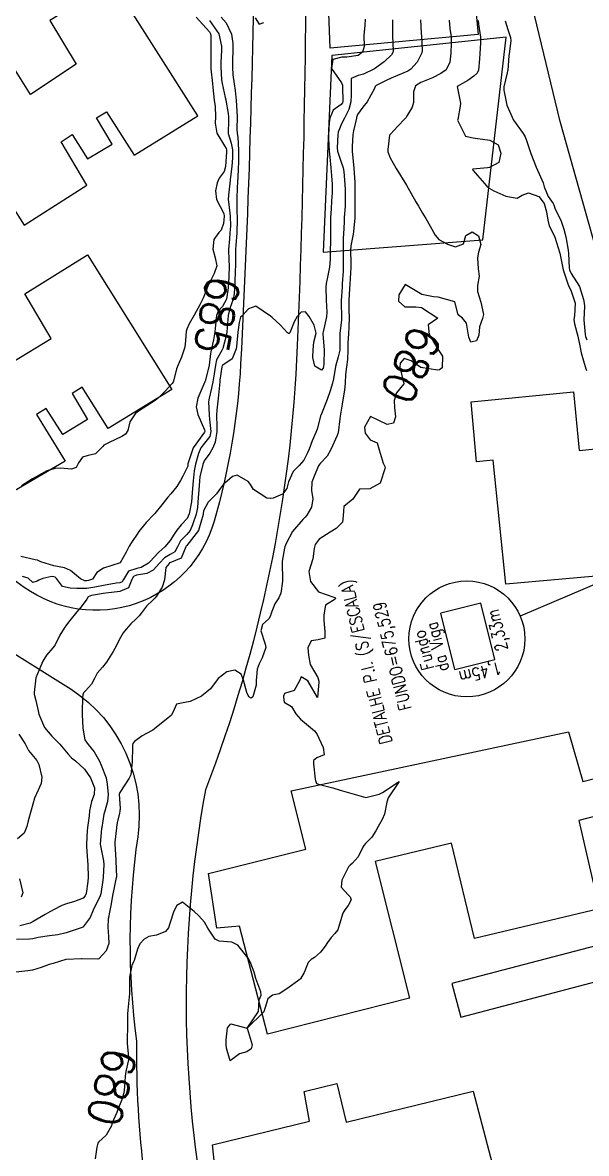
# Model space of a CAD drawing. Header units: metres. Extents: x 292545 to 299085, y 7450245 to 7463078.
# Drawn here: x 296225.9 to 296294, y 7454889.4 to 7455026 of the extents above; entities that cross this region are included whole.
import ezdxf
from ezdxf.enums import TextEntityAlignment as Align

# ---------------------------------------------------------------- set-up
doc = ezdxf.new("R2010")
doc.units = ezdxf.units.M
doc.linetypes.add('CONTINUO', pattern=[0])
doc.linetypes.add('TRACEJADO', pattern=[8.7, 8, -0.7])
for name, color, linetype in [('Cotas', 45, 'Continuous'), ('Curvas de Nivel 1m', 11, 'Continuous'), ('Curvas de Nivel 5m', 15, 'Continuous'), ('Edificações', 30, 'Continuous'), ('TEXTO', 45, 'Continuous'), ('Vias Primárias', 230, 'Continuous')]:
    doc.layers.add(name, color=color, linetype=linetype)
doc.styles.add('ROMANS', font='romans', dxfattribs={"height": 0.2})
doc.styles.add('Style-STANDARD', font='STANDARD.shx')

msp = doc.modelspace()

# ---------------------------------------------------------------- linework, layer by layer
at = {"layer": 'Curvas de Nivel 1m', "flags": 128}
for points, elevation in [([(296273.95, 7455026.31), (296274.05, 7455024.73), (296274.07, 7455024.3), (296274.15, 7455022.6), (296274.1, 7455022.3), (296273.54, 7455021.2), (296272.79, 7455020.32), (296272.56, 7455020.18), (296272.42, 7455020.11), (296271.18, 7455019.57), (296270.41, 7455019.23), (296269.8, 7455018.96), (296268.62, 7455018.37), (296268.5, 7455018.26), (296268.39, 7455018.01), (296267.5, 7455016.38), (296267.01, 7455015.75), (296266.35, 7455014.85), (296266.24, 7455014.51), (296266.21, 7455014.4), (296265.86, 7455012.88), (296265.77, 7455012.41), (296265.7, 7455011.01), (296265.71, 7455010.41), (296265.86, 7455008.83), (296265.91, 7455008.4), (296266.01, 7455006.64), (296266.02, 7455006.4), (296266.03, 7455004.6), (296266.03, 7455004.4), (296266.02, 7455002.59), (296266.01, 7455002.4), (296265.86, 7455000.73), (296265.82, 7455000.4), (296265.55, 7454999.01), (296265.52, 7454998.41), (296265.55, 7454996.99), (296265.55, 7454996.41), (296265.46, 7454995.07), (296265.42, 7454994.41), (296265.35, 7454993.15), (296265.32, 7454992.41), (296265.31, 7454991.17), (296265.33, 7454990.41), (296265.3, 7454989.15), (296265.25, 7454988.41), (296265.18, 7454987.25), (296265.18, 7454986.41), (296265.14, 7454985.27), (296265.03, 7454984.41), (296264.92, 7454983.46), (296264.86, 7454982.41), (296264.77, 7454981.59), (296264.57, 7454980.41), (296264.48, 7454979.87), (296264.25, 7454978.42), (296264.21, 7454978.12), (296264, 7454976.42), (296263.98, 7454976.33), (296263.89, 7454976.12), (296263.13, 7454974.43), (296262.67, 7454973.62), (296261.85, 7454972.73), (296261.72, 7454972.57), (296261.66, 7454972.45), (296261.1, 7454971.19), (296260.82, 7454970.46), (296260.8, 7454969.47), (296260.94, 7454968.46), (296260.81, 7454967.43), (296260.22, 7454966.47), (296260.02, 7454966.22), (296259.77, 7454965.96), (296258.5, 7454964.49), (296257.74, 7454963.04), (296257.59, 7454962.65), (296257.54, 7454962.5), (296257.27, 7454960.94), (296257.24, 7454960.5), (296257.29, 7454958.9), (296257.28, 7454958.5), (296257.1, 7454957.07), (296256.86, 7454956.51), (296256.39, 7454955.77), (296255.89, 7454954.52), (296255.83, 7454954.31), (296255.63, 7454953.95), (296254.88, 7454953.27), (296254.67, 7454952.53), (296255.21, 7454950.9), (296255.28, 7454950.52), (296254.84, 7454949.25), (296254.47, 7454948.53), (296254.22, 7454947.87), (296254.13, 7454946.53), (296254.12, 7454945.95), (296253.71, 7454944.55), (296253.51, 7454944.4), (296253.22, 7454944.55), (296252.99, 7454945.08), (296252.59, 7454946.55), (296252.29, 7454947.3), (296251.55, 7454947.77), (296250.58, 7454947.55), (296249.54, 7454946.75), (296249.42, 7454946.59), (296248.6, 7454945.53), (296247.51, 7454944.62), (296246.16, 7454943.98), (296245.51, 7454943.87), (296244.52, 7454943.64), (296244.04, 7454942.65), (296243.87, 7454942.27), (296243.49, 7454941.99), (296241.86, 7454940.68), (296241.64, 7454940.52), (296241.47, 7454940.44), (296240.34, 7454939.82), (296239.45, 7454939.16), (296239.25, 7454938.9), (296239.21, 7454938.71), (296239.21, 7454938.48), (296239.17, 7454936.71), (296238.97, 7454935.14), (296238.8, 7454934.72), (296237.65, 7454933.01), (296237.57, 7454932.74), (296237.72, 7454931.1), (296237.68, 7454930.74), (296237.61, 7454930.48), (296237.33, 7454929.33), (296237.26, 7454928.8), (296237.25, 7454928.74), (296237.06, 7454926.98), (296237.06, 7454926.74), (296237.18, 7454924.85), (296237.19, 7454924.74), (296237.24, 7454922.76), (296237.23, 7454922.74), (296236.88, 7454921.1), (296236.82, 7454920.74), (296236.59, 7454919.36), (296236.44, 7454918.75), (296236.24, 7454917.7), (296236.22, 7454916.75), (296236.31, 7454915.61), (296236.32, 7454914.75), (296236.03, 7454913.87), (296235.14, 7454912.91), (296235.02, 7454912.88), (296233.13, 7454912.9), (296233.03, 7454912.9), (296231.13, 7454912.81), (296229.6, 7454912.35), (296229.13, 7454912.22), (296228.15, 7454911.87), (296227.12, 7454911.52), (296226.54, 7454911.45), (296225.12, 7454911.28)], 681), ([(296270.56, 7455026.28), (296270.58, 7455024.35), (296270.67, 7455022.57), (296270.63, 7455022.35), (296270.44, 7455022.08), (296269.56, 7455021.23), (296268.42, 7455020.37), (296267.06, 7455019.75), (296266.41, 7455019.59), (296265.59, 7455019.22), (296265.57, 7455018.41), (296265.6, 7455017.19), (296265.53, 7455016.41), (296265.3, 7455015.47), (296264.76, 7455014.42), (296264.62, 7455014.14), (296264.33, 7455013.53), (296264.01, 7455012.74), (296263.96, 7455012.42), (296263.9, 7455010.83), (296263.95, 7455010.42), (296264.29, 7455009.36), (296264.61, 7455008.42), (296264.69, 7455007.99), (296264.84, 7455006.41), (296264.87, 7455005.79), (296264.87, 7455004.41), (296264.85, 7455003.78), (296264.75, 7455002.41), (296264.72, 7455001.89), (296264.65, 7455000.42), (296264.63, 7454999.96), (296264.62, 7454998.42), (296264.63, 7454997.93), (296264.63, 7454996.42), (296264.61, 7454995.93), (296264.51, 7454994.42), (296264.49, 7454994.03), (296264.36, 7454992.42), (296264.36, 7454992.14), (296264.43, 7454990.42), (296264.42, 7454990.05), (296264.21, 7454988.42), (296264.2, 7454988.26), (296264.2, 7454986.42), (296264.18, 7454986.25), (296264, 7454985.6), (296263.7, 7454984.42), (296263.46, 7454982.94), (296263.33, 7454982.43), (296263.03, 7454981.51), (296262.67, 7454980.44), (296261.92, 7454978.53), (296261.9, 7454978.47), (296261.89, 7454978.45), (296261.47, 7454976.88), (296261.31, 7454976.46), (296260.88, 7454975.47), (296260.51, 7454974.46), (296260.33, 7454974.01), (296259.86, 7454973.12), (296259.3, 7454972.48), (296258.58, 7454971.76), (296258.03, 7454970.5), (296257.81, 7454969.7), (296257.3, 7454969.01), (296256.19, 7454968.52), (296255.84, 7454968.48), (296255.8, 7454968.48), (296255.4, 7454968.52), (296253.81, 7454969.59), (296253.45, 7454970.17), (296253.15, 7454970.55), (296251.83, 7454971.31), (296251.25, 7454971.16), (296250.6, 7454970.58), (296250.19, 7454970.21), (296249.81, 7454969.73), (296249.34, 7454969.06), (296248.88, 7454968.6), (296248.33, 7454968.07), (296247.78, 7454967), (296247.74, 7454966.64), (296247.74, 7454966.61), (296247.73, 7454966.57), (296247.14, 7454964.62), (296245.73, 7454962.82), (296245.65, 7454962.73), (296245.61, 7454962.64), (296245.07, 7454961.29), (296243.7, 7454960.73), (296243.66, 7454960.71), (296243.62, 7454960.66), (296243.21, 7454960.18), (296243.06, 7454958.67), (296242.78, 7454957.78), (296242.07, 7454956.68), (296241.9, 7454956.45), (296241.66, 7454956.21), (296240.87, 7454955.48), (296240.26, 7454954.7), (296240, 7454954.34), (296239.63, 7454953.95), (296238.98, 7454953.35), (296238.41, 7454952.72), (296238.07, 7454952.26), (296237.59, 7454951.42), (296237.24, 7454950.74), (296236.84, 7454950.01), (296236.07, 7454948.75), (296235.56, 7454948.12), (296234.93, 7454947.39), (296234.61, 7454946.77), (296234.24, 7454946.06), (296233.52, 7454945.27), (296233.29, 7454945.01), (296233.2, 7454944.78), (296233.16, 7454944.43), (296233.11, 7454942.79), (296233.11, 7454942.41), (296233.18, 7454940.78), (296233.45, 7454939.37), (296233.82, 7454938.78), (296234.56, 7454937.89), (296235.19, 7454936.76), (296235.42, 7454936.29), (296236.03, 7454934.75), (296236.15, 7454933.99), (296236.24, 7454932.75), (296236.19, 7454931.92), (296235.85, 7454930.75), (296235.75, 7454930.36), (296235.47, 7454928.76), (296235.45, 7454928.63), (296235.3, 7454926.76), (296235.69, 7454924.76), (296235.72, 7454924.31), (296235.65, 7454922.76), (296235.61, 7454922.4), (296235.37, 7454920.76), (296235.34, 7454920.65), (296235.23, 7454920.39), (296234.67, 7454919.31), (296234.43, 7454918.77), (296234.08, 7454917.88), (296233.24, 7454916.78), (296233.18, 7454916.73), (296233.1, 7454916.7), (296231.18, 7454916.04), (296230.19, 7454915.8), (296229.17, 7454915.7), (296227.8, 7454915.48), (296227.17, 7454915.31), (296226.77, 7454915.27), (296225.17, 7454915.25)], 682), ([(296267.28, 7455026.39), (296267.22, 7455025.65), (296267.12, 7455024.39), (296267.14, 7455023.08), (296266.97, 7455022.39), (296266.44, 7455021.99), (296265.08, 7455021.77), (296264.44, 7455021.79), (296263.36, 7455021.51), (296263.23, 7455020.43), (296264.4, 7455018.69), (296264.53, 7455018.42), (296264.55, 7455018.26), (296264.56, 7455016.42), (296264.52, 7455016.26), (296264.37, 7455016.09), (296263.4, 7455015.39), (296263.02, 7455014.43), (296262.93, 7455013.84), (296262.84, 7455012.43), (296262.84, 7455011.92), (296262.91, 7455010.43), (296263, 7455009.72), (296263.15, 7455008.43), (296263.23, 7455007.46), (296263.29, 7455006.43), (296263.28, 7455005.39), (296263.23, 7455004.43), (296263.16, 7455003.49), (296263.11, 7455002.43), (296263.08, 7455001.33), (296263.08, 7455000.44), (296263.09, 7454999.51), (296263.06, 7454998.44), (296263.04, 7454997.34), (296262.97, 7454996.44), (296262.68, 7454995), (296262.55, 7454994.44), (296262.52, 7454994.03), (296262.56, 7454992.44), (296262.64, 7454991.01), (296262.61, 7454990.44), (296262.2, 7454988.6), (296262.16, 7454988.45), (296262.16, 7454988.33), (296262.32, 7454986.45), (296262.3, 7454984.75), (296262.25, 7454984.45), (296262.19, 7454984.24), (296261.99, 7454983.97), (296261.21, 7454984.46), (296260.97, 7454985.5), (296260.99, 7454986.46), (296261.09, 7454987.39), (296261.34, 7454988.46), (296261.1, 7454989.42), (296260.52, 7454990.47), (296260.07, 7454991.03), (296259.53, 7454991.01), (296259.06, 7454990.48), (296258.71, 7454989.83), (296258.18, 7454988.49), (296258.12, 7454988.41), (296258.04, 7454988.4), (296257.89, 7454988.49), (296257.03, 7454989.48), (296256.06, 7454990.33), (296255.86, 7454990.52), (296254.07, 7454991.73), (296253.21, 7454991.41), (296252.41, 7454990.56), (296252.24, 7454990.38), (296252.05, 7454989.75), (296251.92, 7454988.56), (296251.75, 7454986.84), (296251.71, 7454986.57), (296251.23, 7454985.35), (296250.1, 7454984.59), (296250.03, 7454984.55), (296249.99, 7454984.39), (296249.75, 7454982.8), (296249.73, 7454982.59), (296249.57, 7454980.97), (296249.52, 7454980.59), (296249.36, 7454979.17), (296249.34, 7454978.6), (296249.37, 7454977.13), (296249.37, 7454976.6), (296249.18, 7454975.3), (296248.87, 7454974.6), (296248.51, 7454973.96), (296247.86, 7454973.03), (296247.68, 7454972.61), (296247.33, 7454971.12), (296247.27, 7454970.62), (296247.22, 7454970.03), (296247.12, 7454968.62), (296247.02, 7454967.39), (296246.86, 7454966.62), (296246.44, 7454965.31), (296246.16, 7454964.63), (296245.75, 7454964.14), (296244.98, 7454963.4), (296244.61, 7454962.65), (296244.31, 7454962.07), (296243.72, 7454961.74), (296243.05, 7454961.34), (296242.47, 7454960.68), (296241.69, 7454959.85), (296240.94, 7454959.45), (296239.69, 7454959.22), (296239.32, 7454959.08), (296239.12, 7454958.72), (296238.69, 7454957.71), (296237.67, 7454957.27), (296235.98, 7454957.07), (296235.67, 7454957.02), (296235.44, 7454956.99), (296234.25, 7454956.77), (296233.83, 7454956.61), (296233.66, 7454956.34), (296233, 7454955.43), (296232.46, 7454954.8), (296231.62, 7454953.78), (296231.22, 7454953.22), (296230.93, 7454952.82), (296230.42, 7454952.01), (296229.84, 7454950.83), (296229.75, 7454950.67), (296229.59, 7454950.47), (296228.82, 7454949.59), (296228.37, 7454948.84), (296228.12, 7454948.29), (296227.54, 7454946.85), (296227.31, 7454945.05), (296227.32, 7454944.85), (296227.36, 7454944.7), (296227.51, 7454944.09), (296227.79, 7454942.85), (296227.88, 7454942.45), (296228.57, 7454940.84), (296229.46, 7454939.78), (296230.4, 7454938.82), (296231.43, 7454937.61), (296231.82, 7454937.19), (296232.3, 7454936.8), (296233.41, 7454935.82), (296234.14, 7454934.77), (296234.61, 7454933.54), (296234.57, 7454932.77), (296234.24, 7454931.89), (296234.02, 7454930.77), (296233.95, 7454930.17), (296233.77, 7454928.78), (296233.73, 7454928.37), (296233.63, 7454926.78), (296233.64, 7454926.43), (296233.77, 7454924.78), (296233.79, 7454924.26), (296233.83, 7454922.77), (296233.79, 7454922.23), (296233.59, 7454920.78), (296233.49, 7454920.51), (296233.22, 7454920.24), (296232.21, 7454919.81), (296231.21, 7454919.53), (296230.68, 7454919.35), (296229.64, 7454918.83), (296229.36, 7454918.67), (296229.2, 7454918.59), (296228.63, 7454918.27), (296227.19, 7454917.4), (296226.82, 7454917.23), (296225.58, 7454916.88)], 683), ([(296246.87, 7455026.63), (296248.47, 7455024.83), (296248.61, 7455024.61), (296248.66, 7455024.41), (296248.65, 7455022.61), (296248.65, 7455022.4), (296248.65, 7455020.61), (296248.66, 7455020.36), (296248.83, 7455018.61), (296248.88, 7455018.11), (296249.05, 7455016.6), (296249.16, 7455015.81), (296249.22, 7455014.6), (296249.15, 7455013.8), (296249.37, 7455012.6), (296250.31, 7455011.07), (296250.49, 7455010.77), (296250.52, 7455010.59), (296250.52, 7455010.37), (296250.41, 7455008.59), (296250.27, 7455007.96), (296249.67, 7455007.19), (296249.42, 7455006.6), (296249.21, 7455005.63), (296249.33, 7455004.6), (296250.21, 7455002.9), (296250.26, 7455002.59), (296250.19, 7455001.71), (296249.88, 7455000.9), (296249.63, 7455000.6), (296249.02, 7454999.76), (296248.87, 7454998.6), (296249.18, 7454997.57), (296249.37, 7454996.6), (296249.05, 7454995.68), (296248.51, 7454994.61), (296248.38, 7454994.34), (296248.1, 7454993.63), (296247.8, 7454992.9), (296247.68, 7454992.62), (296247.31, 7454991.86), (296246.65, 7454990.63), (296246.05, 7454989.59), (296245.73, 7454988.96), (296245.66, 7454988.64), (296245.56, 7454987.1), (296245.48, 7454986.65), (296245.11, 7454985.55), (296244.69, 7454984.65), (296244.5, 7454984.14), (296244.15, 7454982.66), (296244.09, 7454982.54), (296243.97, 7454982.39), (296243.15, 7454981.47), (296242.35, 7454980.68), (296242.13, 7454980.49), (296241.94, 7454980.34), (296240.94, 7454979.7), (296239.93, 7454979.03), (296239.74, 7454978.9), (296239.51, 7454978.71), (296238.87, 7454977.76), (296238.61, 7454976.72), (296238.35, 7454976.26), (296237.89, 7454975.99), (296236.38, 7454975.26), (296235.88, 7454975.01), (296235.72, 7454974.92), (296235.6, 7454974.76), (296234.74, 7454973.89), (296233.86, 7454973.7), (296233.15, 7454973.5), (296232.69, 7454972.79), (296232.41, 7454972.23), (296231.84, 7454972.05), (296230.51, 7454972.15), (296229.84, 7454972.12), (296228.85, 7454971.83), (296227.83, 7454971.27), (296227.57, 7454971.11), (296227.13, 7454970.86), (296225.81, 7454970.04)], 686), ([(296249.89, 7455026.6), (296250.48, 7455025.94), (296251.14, 7455024.58), (296251.32, 7455023.44), (296251.31, 7455022.58), (296251.26, 7455021.41), (296251.26, 7455020.58), (296251.31, 7455019.67), (296251.47, 7455018.57), (296251.59, 7455017.78), (296251.71, 7455016.57), (296251.76, 7455015.96), (296251.82, 7455014.57), (296251.8, 7455013.1), (296251.83, 7455012.57), (296251.9, 7455012.14), (296252, 7455010.56), (296251.98, 7455008.86), (296251.96, 7455008.56), (296251.93, 7455008.23), (296251.86, 7455006.57), (296251.83, 7455006.15), (296251.77, 7455004.57), (296251.8, 7455002.98), (296251.83, 7455002.57), (296251.84, 7455002.21), (296251.77, 7455000.57), (296251.67, 7454999.06), (296251.64, 7454998.57), (296251.64, 7454998.06), (296251.61, 7454996.57), (296251.59, 7454996.03), (296251.53, 7454994.57), (296251.46, 7454993.2), (296251.33, 7454992.57), (296250.94, 7454991.45), (296250.73, 7454990.58), (296250.61, 7454989.14), (296250.56, 7454988.58), (296250.49, 7454988.13), (296250.1, 7454986.59), (296250.07, 7454986.53), (296250.01, 7454986.46), (296249.35, 7454985.24), (296249.21, 7454984.6), (296249.05, 7454983.53), (296248.88, 7454982.6), (296248.73, 7454981.83), (296248.43, 7454980.61), (296248.38, 7454980.16), (296248.43, 7454978.6), (296248.48, 7454978.04), (296248.63, 7454976.6), (296248.52, 7454975.97), (296247.88, 7454975.19), (296247.43, 7454974.62), (296247.17, 7454973.92), (296246.79, 7454972.63), (296246.62, 7454971.85), (296246.5, 7454970.63), (296246.41, 7454969.23), (296246.37, 7454968.63), (296246.32, 7454968.11), (296246.03, 7454966.64), (296245.77, 7454966.06), (296245.07, 7454965.33), (296244.55, 7454964.65), (296244.23, 7454964.18), (296243.74, 7454963.42), (296243.1, 7454962.67), (296242.38, 7454962.02), (296241.71, 7454961.31), (296241.42, 7454960.98), (296241.11, 7454960.7), (296240.23, 7454960.17), (296239.7, 7454960.05), (296238.71, 7454959.7), (296238.11, 7454958.73), (296237.96, 7454958.44), (296237.68, 7454958.32), (296237.2, 7454958.26), (296235.68, 7454958), (296234.64, 7454957.8), (296233.67, 7454957.64), (296232.48, 7454957.61), (296231.67, 7454957.66), (296230.74, 7454957.88), (296230.03, 7454958.82), (296229.85, 7454958.99), (296229.69, 7454959.05), (296229.45, 7454959.07), (296228.38, 7454958.84), (296227.9, 7454958.63), (296227.68, 7454958.5), (296227.16, 7454958.34), (296226.58, 7454958.87), (296225.9, 7454959.09)], 684), ([(296253.98, 7455026.55), (296254.48, 7455025.79), (296255.06, 7455025.96)], 683), ([(296280.9, 7455026.23), (296280.95, 7455025.76), (296281.21, 7455024.22), (296281.21, 7455023.46), (296281.12, 7455022.22), (296281.09, 7455021.57), (296280.97, 7455020.22), (296280.78, 7455019.85), (296280.41, 7455019.5), (296279.68, 7455018.96), (296278.39, 7455018.25), (296278.77, 7455016.25), (296278.76, 7455015.85), (296278.44, 7455014.25), (296278.43, 7455014.16), (296279.38, 7455012.24), (296280.32, 7455012.03), (296280.54, 7455012), (296282.32, 7455011.77), (296283.32, 7455011.2), (296283.66, 7455010.19), (296283.41, 7455009.07), (296282.28, 7455008.46), (296282.05, 7455008.44), (296280.27, 7455008.25), (296280.23, 7455008.23), (296280.27, 7455008.13), (296281.98, 7455006.21), (296282.25, 7455005.98), (296282.79, 7455005.66), (296284.24, 7455005.01), (296285.62, 7455004.77), (296286.24, 7455005.12), (296286.97, 7455005.42), (296288.24, 7455004.96), (296288.89, 7455004.13), (296289.18, 7455003.09), (296289.32, 7455002.12), (296289.5, 7455001.42), (296290.16, 7455000.11), (296290.18, 7455000.07), (296290.79, 7454998.1), (296290.92, 7454997.33), (296291.16, 7454996.1), (296291.68, 7454994.52), (296291.86, 7454994.09), (296292.1, 7454993.65), (296292.63, 7454992.08), (296292.54, 7454990.56), (296292.48, 7454990.09), (296292.55, 7454989.59), (296292.94, 7454988.08), (296293.19, 7454986.91), (296293.35, 7454986.08), (296293.92, 7454984.15), (296293.94, 7454984.07), (296293.99, 7454983.93)], 679), ([(296284.17, 7455026.18), (296284.48, 7455025.11), (296284.83, 7455024.18), (296284.87, 7455023.76), (296284.65, 7455022.18), (296284.63, 7455021.99), (296284.48, 7455020.18), (296284.47, 7455020.13), (296284.41, 7455019.9), (296284.02, 7455018.19), (296284.02, 7455017.82), (296284.32, 7455016.18), (296284.37, 7455015.98), (296285.17, 7455014.17), (296286.33, 7455012.55), (296286.58, 7455012.16), (296286.75, 7455011.73), (296287.27, 7455010.15), (296287.9, 7455008.52), (296288.07, 7455008.14), (296288.27, 7455007.69), (296288.74, 7455006.61), (296288.88, 7455006.13), (296289.38, 7455004.98), (296289.96, 7455004.11), (296290.05, 7455003.94), (296290.22, 7455003.44), (296290.9, 7455002.1), (296291.27, 7455001.02), (296291.5, 7455000.1), (296291.77, 7454998.48), (296291.8, 7454998.09), (296291.88, 7454996.35), (296291.92, 7454996.09), (296292.13, 7454995.67), (296293.13, 7454994.08), (296293.62, 7454992.54), (296293.71, 7454992.07), (296293.73, 7454991.73), (296293.68, 7454990.07), (296293.81, 7454988.29), (296293.86, 7454988.07), (296294.03, 7454987.67)], 678), ([(296225.46, 7454940.02), (296226.24, 7454938.87), (296226.64, 7454938.07), (296227.43, 7454937.09), (296227.65, 7454936.85), (296227.9, 7454936.36), (296228.25, 7454934.84), (296228.15, 7454934.09), (296227.61, 7454932.85), (296227.53, 7454932.69), (296227.37, 7454932.32), (296226.96, 7454930.86), (296226.61, 7454929.59), (296226.43, 7454928.87), (296226.1, 7454928.08), (296225.31, 7454927.41)], 684), ([(296225.56, 7454922.56), (296225.95, 7454920.87), (296225.76, 7454920.34)], 684)]:
    msp.add_lwpolyline(points, dxfattribs=dict(at, elevation=elevation))
at = {"layer": 'Curvas de Nivel 5m', "flags": 128}
for points, elevation in [([(296277.41, 7455026.27), (296277.51, 7455025.23), (296277.64, 7455024.26), (296277.66, 7455023.47), (296277.63, 7455022.26), (296277.51, 7455021.18), (296277.05, 7455020.27), (296276.41, 7455019.81), (296275.39, 7455019.31), (296274.4, 7455018.88), (296274, 7455018.71), (296273.35, 7455018.31), (296273.1, 7455017.6), (296273.1, 7455016.31), (296272.93, 7455015.75), (296272.35, 7455014.74), (296272.19, 7455014.48), (296272.08, 7455014.33), (296271.23, 7455013.44), (296270.32, 7455012.49), (296270.26, 7455012.42), (296270.23, 7455012.35), (296270.01, 7455010.65), (296270, 7455010.35), (296270.29, 7455009.61), (296271.01, 7455008.34), (296272.25, 7455006.33), (296273.4, 7455004.31), (296273.7, 7455003.79), (296274.21, 7455002.95), (296274.6, 7455002.3), (296275.13, 7455001.36), (296275.71, 7455000.28), (296276.18, 7454999.78), (296277.23, 7454999.21), (296278.16, 7454998.89), (296279.15, 7454999.26), (296279.41, 7455000.24), (296280.19, 7455000.68), (296280.96, 7455000.22), (296281.23, 7454999.15), (296280.95, 7454998.22), (296280.82, 7454997.55), (296280.92, 7454996.22), (296281.02, 7454995.33), (296280.83, 7454994.22), (296280.82, 7454993.5), (296281.24, 7454992.22), (296281.55, 7454990.73), (296281.43, 7454990.22), (296281.06, 7454989.21), (296281.01, 7454988.22), (296280.73, 7454987.52), (296280.02, 7454987.38), (296279.77, 7454987.97), (296279.73, 7454988.23), (296279.5, 7454989.68), (296279.01, 7454990.25), (296278.48, 7454990.67), (296278.08, 7454992.26), (296276.09, 7454992.82), (296275.53, 7454992.84), (296274.1, 7454993.13), (296272.11, 7454994.33), (296271.33, 7454993.1), (296271.28, 7454992.34), (296272.08, 7454991.65), (296273.39, 7454991.62), (296274.08, 7454991.57), (296276.06, 7454990.28), (296274.88, 7454989.46), (296275.01, 7454988.29), (296276.02, 7454986.59), (296276.22, 7454986.28), (296276.59, 7454985.69), (296276.55, 7454984.27), (296276.24, 7454984.02), (296275.99, 7454983.99), (296273.99, 7454984.3), (296272.81, 7454985.12), (296272, 7454985.39), (296271.49, 7454984.84), (296271.44, 7454984.34), (296271.96, 7454982.33), (296271.05, 7454981.24), (296270.78, 7454980.34), (296270.83, 7454979.44), (296270.92, 7454978.34), (296270.68, 7454977.57), (296269.91, 7454977.42), (296267.92, 7454978.38), (296267.19, 7454977.1), (296267.26, 7454976.39), (296267.89, 7454975.59), (296268.72, 7454975.21), (296268.96, 7454974.36), (296269.45, 7454972.75), (296269.65, 7454972.35), (296269.68, 7454972.19), (296269.1, 7454970.36), (296267.82, 7454969.65), (296266.6, 7454969.61), (296265.8, 7454968.4), (296264.68, 7454967.52), (296264.61, 7454966.41), (296264.54, 7454965.64), (296263.76, 7454964.88), (296263.06, 7454964.43), (296261.74, 7454963.57), (296261.24, 7454962.95), (296261.11, 7454962.46), (296260.96, 7454961.21), (296260.7, 7454960.46), (296260.47, 7454959.68), (296260.68, 7454958.46), (296261.66, 7454957.23), (296263.5, 7454956.59), (296263.65, 7454956.55), (296263.7, 7454956.43), (296263.65, 7454956.34), (296262.47, 7454955.62), (296262.28, 7454954.44), (296262.29, 7454953.78), (296262.41, 7454952.44), (296262.41, 7454951.63), (296261.6, 7454951.44), (296260.76, 7454951.3), (296260.37, 7454950.46), (296260.45, 7454949.59), (296260.65, 7454948.46), (296261.55, 7454946.88), (296261.67, 7454946.45), (296261.68, 7454946.31), (296261.51, 7454944.45), (296260.37, 7454946.46), (296259.55, 7454946.97), (296259.35, 7454946.47), (296258.69, 7454945.32), (296257.52, 7454944.96), (296257.4, 7454944.62), (296257.4, 7454944.5), (296257.51, 7454943.92), (296258.4, 7454943.39), (296258.89, 7454942.48), (296259.48, 7454941.83), (296261.16, 7454940.45), (296261.46, 7454940.07), (296262.21, 7454938.44), (296262.34, 7454937.54), (296261.43, 7454937.19), (296261.02, 7454936.86), (296261.04, 7454936.45), (296261.25, 7454934.59), (296261.27, 7454934.45), (296261.39, 7454934.06), (296261.93, 7454933.9), (296263.38, 7454933.54), (296264.24, 7454933.28), (296265.38, 7454932.96), (296267.37, 7454932.38), (296268.96, 7454932.79), (296269.38, 7454932.98), (296271.39, 7454934.33), (296270.07, 7454932.35), (296269.88, 7454931.84), (296269.6, 7454930.36), (296269.34, 7454929.73), (296268.83, 7454928.87), (296268.56, 7454928.37), (296268.08, 7454927.61), (296267.31, 7454926.82), (296267.11, 7454926.58), (296267, 7454926.38), (296266.44, 7454925.24), (296265.71, 7454924.4), (296265.45, 7454924.22), (296265.27, 7454924), (296264.47, 7454922.41), (296264.39, 7454921.56), (296265.24, 7454920.65), (296265.46, 7454920.4), (296265.58, 7454920.05), (296265.22, 7454919.35), (296264.81, 7454918.81), (296264.59, 7454918.41), (296264.29, 7454917.51), (296263.97, 7454916.42), (296263.63, 7454915.97), (296263.17, 7454915.49), (296262.71, 7454914.88), (296262.44, 7454914.44), (296261.88, 7454913.71), (296261.14, 7454913.08), (296260.77, 7454912.82), (296260.38, 7454912.46), (296259.91, 7454911.25), (296259.45, 7454910.48), (296259.27, 7454910.32), (296259.11, 7454910.22), (296258.1, 7454909.49), (296257.09, 7454908.79), (296256.89, 7454908.7), (296256.08, 7454908.51), (296255.51, 7454908.08), (296255.06, 7454906.52), (296253.04, 7454904.55), (296253.63, 7454902.54), (296253.53, 7454902.02), (296253, 7454901.67), (296252.11, 7454901.45), (296250.99, 7454900.57), (296250.54, 7454902.11), (296250.48, 7454902.58), (296250.48, 7454903.12), (296250.67, 7454904.58), (296251.05, 7454905.07), (296253.04, 7454904.55), (296254.4, 7454906.53), (296254.49, 7454907.94), (296254.73, 7454908.53), (296254.7, 7454908.91), (296254.06, 7454910.54), (296253.87, 7454911.29), (296253.4, 7454912.55), (296253.14, 7454912.98), (296251.91, 7454914.56), (296251.17, 7454914.92), (296249.64, 7454915.06), (296249.17, 7454915.29), (296248.28, 7454916.61), (296247.9, 7454917.32), (296247.2, 7454918.09), (296246.63, 7454918.63), (296245.22, 7454919.73), (296244.53, 7454919.34), (296244.18, 7454918.66), (296243.71, 7454917.18), (296243.53, 7454916.66), (296243.18, 7454916.19), (296242.07, 7454915.78), (296241.17, 7454915.61), (296240.58, 7454915.28), (296240.07, 7454914.7), (296239.79, 7454914.07), (296239.41, 7454912.71), (296239.3, 7454912.54), (296239.13, 7454912.12), (296238.84, 7454910.71), (296238.81, 7454910.41), (296238.81, 7454908.71), (296238.67, 7454907.11), (296238.62, 7454906.72), (296238.6, 7454906.26), (296238.59, 7454904.72), (296238.55, 7454903.2), (296238.56, 7454902.72), (296238.72, 7454901), (296238.71, 7454900.72), (296238.39, 7454899.31), (296238.32, 7454898.73), (296238.23, 7454897.45), (296238.13, 7454896.73), (296237.87, 7454895.79), (296237.44, 7454894.73), (296237.29, 7454894.37), (296236.91, 7454893.47), (296236.71, 7454892.94), (296236.64, 7454892.74), (296236.02, 7454891.61), (296235.09, 7454890.76), (296234.99, 7454890.64), (296234.87, 7454890.16), (296234.69, 7454888.76)], 680), ([(296248.49, 7455026.23), (296249.62, 7455024.6), (296249.94, 7455023.1), (296249.92, 7455022.6), (296249.84, 7455021.19), (296249.84, 7455020.6), (296249.94, 7455019.06), (296250, 7455018.59), (296250.38, 7455016.9), (296250.44, 7455016.65), (296250.45, 7455016.59), (296250.75, 7455014.98), (296250.79, 7455014.58), (296250.76, 7455014.17), (296250.75, 7455012.58), (296251.12, 7455011.39), (296251.26, 7455010.58), (296251.25, 7455009.61), (296251.17, 7455008.58), (296251.01, 7455007.33), (296250.93, 7455006.58), (296250.79, 7455005.13), (296250.75, 7455004.58), (296250.8, 7455004.01), (296250.98, 7455002.58), (296251, 7455001.38), (296250.95, 7455000.58), (296250.89, 7454999.86), (296250.78, 7454998.58), (296250.83, 7454997.27), (296250.85, 7454996.58), (296250.8, 7454995.26), (296250.78, 7454994.58), (296250.74, 7454993.94), (296250.53, 7454992.58), (296250.07, 7454991.67), (296249.54, 7454991.13), (296249.32, 7454990.6), (296249.22, 7454989.43), (296249.11, 7454988.6), (296248.96, 7454987.67), (296248.73, 7454986.6), (296248.6, 7454986.01), (296248.43, 7454984.61), (296248.38, 7454984.22), (296247.96, 7454982.67), (296247.94, 7454982.63), (296247.94, 7454982.61), (296247.92, 7454982.57), (296247.08, 7454980.62), (296246.88, 7454979.57), (296247.06, 7454978.62), (296247.9, 7454976.8), (296247.94, 7454976.61), (296247.93, 7454976.57), (296247.89, 7454976.51), (296246.51, 7454974.63), (296245.89, 7454972.68), (296245.88, 7454972.64), (296245.88, 7454972.61), (296245.85, 7454972.41), (296245.27, 7454971.21), (296244.97, 7454970.65), (296244.54, 7454969.93), (296243.81, 7454969.07), (296243.46, 7454968.67), (296242.75, 7454967.72), (296241.88, 7454966.69), (296241.77, 7454966.57), (296240.86, 7454965.61), (296240.1, 7454964.71), (296239.96, 7454964.5), (296239.75, 7454964.18), (296239.15, 7454963.31), (296238.79, 7454962.72), (296238.41, 7454962.03), (296237.7, 7454960.73), (296235.7, 7454960.08), (296234.9, 7454959.55), (296234.35, 7454958.77), (296233.88, 7454958.58), (296233.68, 7454958.54), (296233.45, 7454958.55), (296232.93, 7454958.79), (296231.69, 7454959.78), (296231, 7454960.11), (296229.7, 7454960.38), (296228.13, 7454960.85), (296227.71, 7454961.03), (296227.46, 7454961.1), (296225.71, 7454961.5)], 685)]:
    msp.add_lwpolyline(points, dxfattribs=dict(at, elevation=elevation))
at = {"layer": 'Edificações'}
for points in [[(296261.48, 7455064.18), (296277.07, 7455064.72), (296280.93, 7455024.51), (296263.07, 7455022.89)], [(296229.22, 7455026.2), (296232.38, 7455020.93), (296226.88, 7455017.27), (296223.45, 7455022.77), (296215.69, 7455017.94), (296226.12, 7455001.48), (296233.67, 7455006.31), (296230.57, 7455011.58), (296231.89, 7455012.46), (296233.76, 7455009.5), (296236.75, 7455011.29), (296234.85, 7455014.48), (296236.05, 7455015.19), (296239.39, 7455009.95), (296247.07, 7455014.71), (296236.81, 7455030.88)], [(296284.3, 7455024.21), (296263.27, 7455021.98), (296262.21, 7454998.22), (296281.47, 7454999.74)], [(296223.05, 7454968.35), (296212.7, 7454985), (296220.53, 7454989.66), (296223.82, 7454984.45), (296229.36, 7454987.83), (296226.2, 7454993.2), (296233.75, 7454997.91), (296243.92, 7454981.66), (296236.27, 7454976.95), (296233.11, 7454981.92), (296231.9, 7454981.18), (296233.77, 7454978.05), (296230.79, 7454976.23), (296228.77, 7454979.37), (296227.6, 7454978.65), (296231.08, 7454973.01)], [(296280.06, 7454980.18), (296292.43, 7454981.37), (296293.11, 7454974.28), (296296.64, 7454974.67), (296298.31, 7454959.39), (296284.26, 7454958.13), (296282.74, 7454973.13), (296280.71, 7454972.92)], [(296248.38, 7454923.2), (296260.11, 7454926.13), (296258.35, 7454933.2), (296291.82, 7454940.31), (296293.54, 7454934.32), (296306.89, 7454937.76), (296307.4, 7454933.3), (296293.05, 7454929.61), (296295.53, 7454918.96), (296280.49, 7454915.36), (296277.71, 7454926.89), (296268.47, 7454924.66), (296272.64, 7454908.15), (296255.49, 7454903.82), (296252.09, 7454916.85), (296249.38, 7454916.59)], [(296295.13, 7454914.48), (296277.74, 7454909.92), (296278.81, 7454905.86), (296296.1, 7454910.41)], [(296280.31, 7454896.93), (296290.59, 7454857.83), (296262.64, 7454850.64), (296256.99, 7454876.36), (296263.88, 7454877.93), (296261.75, 7454887.27), (296249.48, 7454884.46), (296248.85, 7454890.45), (296260.54, 7454893.29), (296259.92, 7454896.88), (296263.86, 7454897.84), (296264.99, 7454893.17)]]:
    msp.add_lwpolyline(points, close=True, dxfattribs=at)
at = {"layer": 'TEXTO', "linetype": 'TRACEJADO', "flags": 128}
msp.add_lwpolyline([(296278.08, 7454947.84), (296276.39, 7454954.64)], dxfattribs=at)
at = {"layer": 'TEXTO', "linetype": 'CONTINUO'}
for points in [[(296323.32, 7454970.2, 0), (296285.99, 7454954.28, 0)], [(296278.08, 7454947.84, 0), (296282.93, 7454949.05, 0), (296281.25, 7454955.84, 0), (296276.39, 7454954.64, 0)]]:
    msp.add_polyline3d(points, dxfattribs=at)
msp.add_circle((296279.55, 7454951.54), 7, dxfattribs=at)
at = {"layer": 'Vias Primárias'}
for points in [[(296271.95, 7455209.07), (296258.67, 7455206.67, 0.224683), (296247.54, 7455198.72, 0.198436), (296246.34, 7455188.49, 0.004846), (296248.32, 7455174.61, 0.024767), (296250.51, 7455136.92, -0.017622), (296253.11, 7455101.02, -0.02228), (296252.24, 7454984.76, -0.057178), (296249.05, 7454965.75, -0.517376), (296226.12, 7454957.76, 0.026577), (296196.69, 7454976.47), (296145.09, 7455012.32), (296118.96, 7455028.93), (296103.62, 7455037.24)], [(296140.75, 7454945.72), (296127.19, 7455000.47, -0.696697), (296137.99, 7455007.38), (296201.01, 7454964.71), (296231.77, 7454945.46, -0.292786), (296239.82, 7454927.63, 0.069716), (296239.67, 7454902.98, 0.068398), (296243.77, 7454870.59, 0.057836), (296255.11, 7454839.92, 0.120917), (296271.49, 7454818.78, 0.024188), (296308.36, 7454798.67, -0.05432), (296350.75, 7454775.21, -0.232175), (296368.21, 7454747.99, 1.378699)]]:
    msp.add_lwpolyline(points, format="xyb", dxfattribs=at)
msp.add_lwpolyline([(296309.76, 7454805.34, -0.015201), (296349.1, 7454785.34, -0.005767), (296356.78, 7454779.84, 0.538097), (296368.51, 7454791.02, 0.005928), (296360.14, 7454813.1), (296336.52, 7454876.49), (296322.6, 7454914.66), (296310.52, 7454949.63), (296299.8, 7454982.14), (296290.83, 7455014), (296282.12, 7455050.08), (296277.36, 7455074.08, 0.045261), (296270.9, 7455088.4, 0.803968), (296259.95, 7455084.76), (296260.11, 7455048.87, -0.011835), (296259.08, 7454986.95, -0.081787), (296248, 7454933.3, 0.099085), (296248.88, 7454877.76, 0.058929), (296262.91, 7454838.84, 0.147795), (296293.35, 7454813.55, -0.006324)], format="xyb", close=True, dxfattribs=at)

# ---------------------------------------------------------------- texts
at = {"layer": 'Cotas', "style": 'Style-STANDARD'}
for s, rotation, p in [('685', 259.8955, (296249.41, 7454990.65, 685)), ('680', 244.861, (296272.86, 7454984.65, 680)), ('680', 255.9846, (296236.71, 7454897.43, 680))]:
    msp.add_text(s, height=4, rotation=rotation, dxfattribs=at).set_placement(p, align=Align.MIDDLE_CENTER)
at = {"layer": 'TEXTO', "style": 'ROMANS', "width": 0.8}
for s, rotation, p in [('DETALHE P.I. (S/ESCALA)', 103.9444, (296270.55, 7454939.07)), ('FUNDO=675,529', 103.9444, (296272.88, 7454943.15)), ('2,33m', 103.9444, (296284.55, 7454950.26)), ('da Viga', 103.9444, (296277.42, 7454947.84)), ('Fundo', 103.9444, (296275.63, 7454948.01)), ('1,45m', 193.9444, (296283.5, 7454948.8))]:
    msp.add_text(s, height=1.5, rotation=rotation, dxfattribs=at).set_placement(p)

doc.saveas('drawing.dxf')
